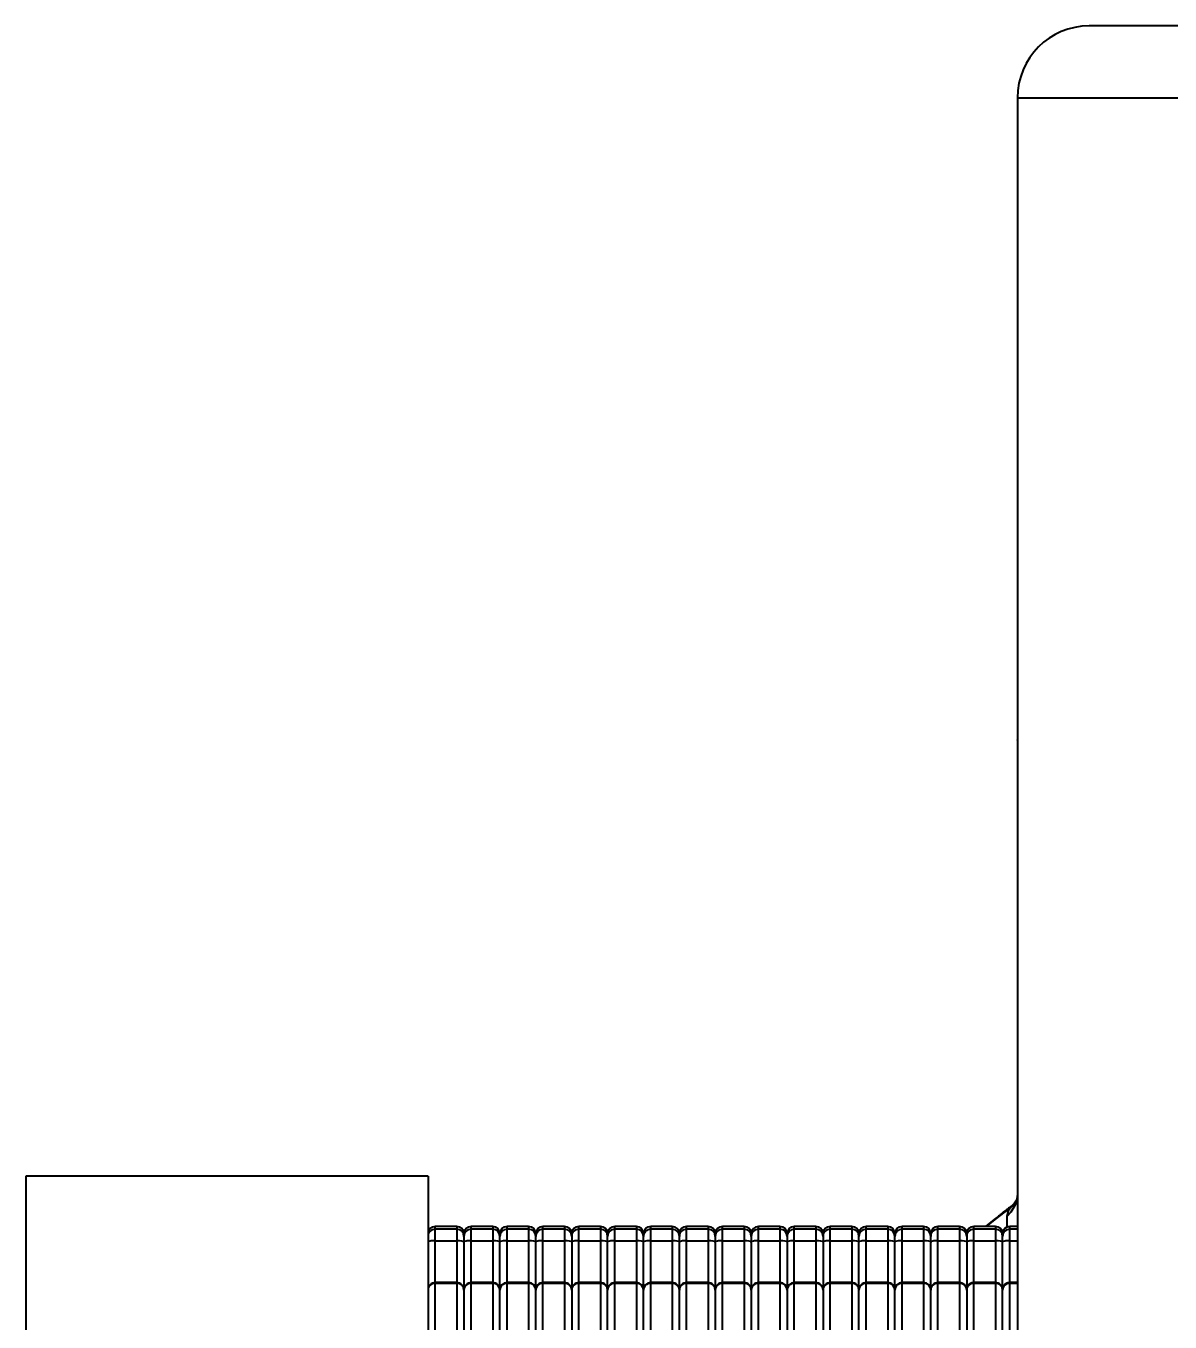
# Model space of a CAD drawing. Header units: millimetres. Extents: x 15 to 415, y 5 to 292.
# Drawn here: x 312.66 to 320.63, y 244.36 to 253.38 of the extents above; entities that cross this region are included whole.
import ezdxf

# ---------------------------------------------------------------- set-up
doc = ezdxf.new("R2010")
doc.units = ezdxf.units.MM
doc.layers.add('Geometries', color=7, linetype='Continuous')

msp = doc.modelspace()

# ---------------------------------------------------------------- linework, layer by layer
at = {"layer": 'Geometries', "linetype": 'Continuous', "lineweight": 40}
for p, q in [((321.0659, 253.3843), (320.0659, 253.3843)), ((319.5659, 252.8843), (319.5659, 245.2575)), ((319.5659, 252.8843), (321.0659, 252.8843)), ((319.5659, 248.41), (319.5659, 248.4116)), ((315.4623, 245.3722), (312.6623, 245.3722)), ((312.6623, 245.3722), (312.6623, 244.2523)), ((315.4623, 245.3722), (315.4623, 244.9722)), ((319.5559, 245.2007), (319.5557, 245.2004)), ((319.5562, 245.2013), (319.5559, 245.2007)), ((319.5561, 245.2013), (319.556, 245.201)), ((319.5659, 245.2567), (319.5656, 245.2454)), ((319.5659, 245.2575), (319.5659, 245.0222)), ((319.5659, 245.2575), (319.5659, 245.2567)), ((315.6623, 245.0222), (315.5123, 245.0222)), ((315.5123, 245.0036), (315.5123, 245.0222)), ((315.6623, 245.0222), (315.6623, 245.0036)), ((315.9123, 245.0222), (315.7623, 245.0222)), ((315.7623, 245.0036), (315.7623, 245.0222)), ((315.9123, 245.0222), (315.9123, 245.0036)), ((316.1623, 245.0222), (316.0123, 245.0222)), ((316.0123, 245.0036), (316.0123, 245.0222)), ((316.1623, 245.0222), (316.1623, 245.0036)), ((316.4123, 245.0222), (316.2623, 245.0222)), ((316.2623, 245.0036), (316.2623, 245.0222)), ((316.4123, 245.0222), (316.4123, 245.0036)), ((316.6623, 245.0222), (316.5123, 245.0222)), ((316.5123, 245.0036), (316.5123, 245.0222)), ((316.6623, 245.0222), (316.6623, 245.0036)), ((316.7623, 245.0036), (316.7623, 245.0222)), ((316.9123, 245.0222), (316.7623, 245.0222)), ((316.9123, 245.0222), (316.9123, 245.0036)), ((317.1623, 245.0222), (317.0123, 245.0222)), ((317.0123, 245.0036), (317.0123, 245.0222)), ((317.1623, 245.0222), (317.1623, 245.0036)), ((317.4123, 245.0222), (317.2623, 245.0222)), ((317.2623, 245.0036), (317.2623, 245.0222)), ((317.4123, 245.0222), (317.4123, 245.0036)), ((317.6623, 245.0222), (317.5123, 245.0222)), ((317.5123, 245.0036), (317.5123, 245.0222)), ((317.6623, 245.0222), (317.6623, 245.0036)), ((317.9123, 245.0222), (317.7623, 245.0222)), ((317.7623, 245.0036), (317.7623, 245.0222)), ((317.9123, 245.0222), (317.9123, 245.0036)), ((318.1623, 245.0222), (318.0123, 245.0222)), ((318.0123, 245.0036), (318.0123, 245.0222)), ((318.1623, 245.0222), (318.1623, 245.0036)), ((318.2623, 245.0036), (318.2623, 245.0222)), ((318.4123, 245.0222), (318.2623, 245.0222)), ((318.4123, 245.0222), (318.4123, 245.0036)), ((318.6623, 245.0222), (318.5123, 245.0222)), ((318.5123, 245.0036), (318.5123, 245.0222)), ((318.6623, 245.0222), (318.6623, 245.0036)), ((318.9123, 245.0222), (318.7623, 245.0222)), ((318.7623, 245.0036), (318.7623, 245.0222)), ((318.9123, 245.0222), (318.9123, 245.0036)), ((319.1623, 245.0222), (319.0123, 245.0222)), ((319.0123, 245.0036), (319.0123, 245.0222)), ((319.1623, 245.0222), (319.1623, 245.0036)), ((319.3426, 245.0222), (319.2623, 245.0222)), ((319.2623, 245.0036), (319.2623, 245.0222)), ((319.3495, 245.0222), (319.3426, 245.0222)), ((319.4123, 245.0222), (319.3495, 245.0222)), ((319.4123, 245.0222), (319.4123, 245.0036)), ((319.4927, 245.0927), (319.4927, 245.0182)), ((319.5659, 245.0222), (319.5123, 245.0222)), ((319.5123, 245.0036), (319.5123, 245.0222)), ((319.5659, 245.0222), (319.5659, 245.0036)), ((315.4623, 244.9722), (315.4623, 244.9537)), ((315.4623, 244.9537), (315.4623, 244.9137)), ((315.6623, 245.0036), (315.5123, 245.0036)), ((315.5123, 244.9236), (315.5123, 245.0036)), ((315.5123, 244.9236), (315.6623, 244.9236)), ((315.5123, 244.6315), (315.5123, 244.9236)), ((315.6623, 245.0036), (315.6623, 244.9236)), ((315.6623, 244.9236), (315.6623, 244.6315)), ((315.7123, 244.9722), (315.7123, 244.9537)), ((315.7123, 244.9537), (315.7123, 244.9137)), ((315.9123, 245.0036), (315.7623, 245.0036)), ((315.7623, 244.9236), (315.7623, 245.0036)), ((315.7623, 244.9236), (315.9123, 244.9236)), ((315.7623, 244.6315), (315.7623, 244.9236)), ((315.9123, 245.0036), (315.9123, 244.9236)), ((315.9123, 244.9236), (315.9123, 244.6315)), ((315.9623, 244.9537), (315.9623, 244.9722)), ((315.9623, 244.9137), (315.9623, 244.9537)), ((316.1623, 245.0036), (316.0123, 245.0036)), ((316.0123, 244.9236), (316.0123, 245.0036)), ((316.0123, 244.9236), (316.1623, 244.9236)), ((316.0123, 244.6315), (316.0123, 244.9236)), ((316.1623, 245.0036), (316.1623, 244.9236)), ((316.1623, 244.9236), (316.1623, 244.6315)), ((316.2123, 244.9537), (316.2123, 244.9722)), ((316.2123, 244.9137), (316.2123, 244.9537)), ((316.4123, 245.0036), (316.2623, 245.0036)), ((316.2623, 244.9236), (316.2623, 245.0036)), ((316.2623, 244.9236), (316.4123, 244.9236)), ((316.2623, 244.6315), (316.2623, 244.9236)), ((316.4123, 245.0036), (316.4123, 244.9236)), ((316.4123, 244.9236), (316.4123, 244.6315)), ((316.4623, 244.9722), (316.4623, 244.9537)), ((316.4623, 244.9537), (316.4623, 244.9137)), ((316.6623, 245.0036), (316.5123, 245.0036)), ((316.5123, 244.9236), (316.5123, 245.0036)), ((316.5123, 244.9236), (316.6623, 244.9236)), ((316.5123, 244.6315), (316.5123, 244.9236)), ((316.6623, 245.0036), (316.6623, 244.9236)), ((316.6623, 244.9236), (316.6623, 244.6315)), ((316.7123, 244.9537), (316.7123, 244.9722)), ((316.7123, 244.9137), (316.7123, 244.9537)), ((316.9123, 245.0036), (316.7623, 245.0036)), ((316.7623, 244.9236), (316.7623, 245.0036)), ((316.7623, 244.9236), (316.9123, 244.9236)), ((316.7623, 244.6315), (316.7623, 244.9236)), ((316.9123, 245.0036), (316.9123, 244.9236)), ((316.9123, 244.9236), (316.9123, 244.6315)), ((316.9623, 244.9537), (316.9623, 244.9722)), ((316.9623, 244.9137), (316.9623, 244.9537)), ((317.1623, 245.0036), (317.0123, 245.0036)), ((317.0123, 244.9236), (317.0123, 245.0036)), ((317.0123, 244.9236), (317.1623, 244.9236)), ((317.0123, 244.6315), (317.0123, 244.9236)), ((317.1623, 245.0036), (317.1623, 244.9236)), ((317.1623, 244.9236), (317.1623, 244.6315)), ((317.2123, 244.9537), (317.2123, 244.9722)), ((317.2123, 244.9137), (317.2123, 244.9537)), ((317.4123, 245.0036), (317.2623, 245.0036)), ((317.2623, 244.9236), (317.2623, 245.0036)), ((317.2623, 244.9236), (317.4123, 244.9236)), ((317.2623, 244.6315), (317.2623, 244.9236)), ((317.4123, 245.0036), (317.4123, 244.9236)), ((317.4123, 244.9236), (317.4123, 244.6315)), ((317.4623, 244.9722), (317.4623, 244.9537)), ((317.4623, 244.9537), (317.4623, 244.9137)), ((317.6623, 245.0036), (317.5123, 245.0036)), ((317.5123, 244.9236), (317.5123, 245.0036)), ((317.5123, 244.9236), (317.6623, 244.9236)), ((317.5123, 244.6315), (317.5123, 244.9236)), ((317.6623, 245.0036), (317.6623, 244.9236)), ((317.6623, 244.9236), (317.6623, 244.6315)), ((317.7123, 244.9722), (317.7123, 244.9537)), ((317.7123, 244.9537), (317.7123, 244.9137)), ((317.9123, 245.0036), (317.7623, 245.0036)), ((317.7623, 244.9236), (317.7623, 245.0036)), ((317.7623, 244.9236), (317.9123, 244.9236)), ((317.7623, 244.6315), (317.7623, 244.9236)), ((317.9123, 245.0036), (317.9123, 244.9236)), ((317.9123, 244.9236), (317.9123, 244.6315)), ((317.9623, 244.9722), (317.9623, 244.9537)), ((317.9623, 244.9537), (317.9623, 244.9137)), ((318.1623, 245.0036), (318.0123, 245.0036)), ((318.0123, 244.9236), (318.0123, 245.0036)), ((318.0123, 244.9236), (318.1623, 244.9236)), ((318.0123, 244.6315), (318.0123, 244.9236)), ((318.1623, 245.0036), (318.1623, 244.9236)), ((318.1623, 244.9236), (318.1623, 244.6315)), ((318.2123, 244.9722), (318.2123, 244.9537)), ((318.2123, 244.9537), (318.2123, 244.9137)), ((318.4123, 245.0036), (318.2623, 245.0036)), ((318.2623, 244.9236), (318.2623, 245.0036)), ((318.2623, 244.9236), (318.4123, 244.9236)), ((318.2623, 244.6315), (318.2623, 244.9236)), ((318.4123, 245.0036), (318.4123, 244.9236)), ((318.4123, 244.9236), (318.4123, 244.6315)), ((318.4623, 244.9537), (318.4623, 244.9722)), ((318.4623, 244.9137), (318.4623, 244.9537)), ((318.6623, 245.0036), (318.5123, 245.0036)), ((318.5123, 244.9236), (318.5123, 245.0036)), ((318.5123, 244.9236), (318.6623, 244.9236)), ((318.5123, 244.6315), (318.5123, 244.9236)), ((318.6623, 245.0036), (318.6623, 244.9236)), ((318.6623, 244.9236), (318.6623, 244.6315)), ((318.7123, 244.9537), (318.7123, 244.9722)), ((318.7123, 244.9137), (318.7123, 244.9537)), ((318.9123, 245.0036), (318.7623, 245.0036)), ((318.7623, 244.9236), (318.7623, 245.0036)), ((318.7623, 244.6315), (318.7623, 244.9236)), ((318.7623, 244.9236), (318.9123, 244.9236)), ((318.9123, 245.0036), (318.9123, 244.9236)), ((318.9123, 244.9236), (318.9123, 244.6315)), ((318.9623, 244.9537), (318.9623, 244.9722)), ((318.9623, 244.9137), (318.9623, 244.9537)), ((319.1623, 245.0036), (319.0123, 245.0036)), ((319.0123, 244.9236), (319.0123, 245.0036)), ((319.0123, 244.9236), (319.1623, 244.9236)), ((319.0123, 244.6315), (319.0123, 244.9236)), ((319.1623, 245.0036), (319.1623, 244.9236)), ((319.1623, 244.9236), (319.1623, 244.6315)), ((319.2123, 244.9722), (319.2123, 244.9537)), ((319.2123, 244.9537), (319.2123, 244.9137)), ((319.3259, 245.0036), (319.2623, 245.0036)), ((319.2623, 244.9236), (319.2623, 245.0036)), ((319.2623, 244.9236), (319.4123, 244.9236)), ((319.2623, 244.6315), (319.2623, 244.9236)), ((319.4123, 245.0036), (319.3259, 245.0036)), ((319.4123, 245.0036), (319.4123, 244.9236)), ((319.4123, 244.9236), (319.4123, 244.6315)), ((319.4623, 244.9537), (319.4623, 244.9722)), ((319.4623, 244.9137), (319.4623, 244.9537)), ((319.5659, 245.0036), (319.5123, 245.0036)), ((319.5123, 244.9236), (319.5123, 245.0036)), ((319.5123, 244.9236), (319.5659, 244.9236)), ((319.5123, 244.6315), (319.5123, 244.9236)), ((319.5659, 245.0036), (319.5659, 244.9236)), ((319.5659, 244.9236), (319.5659, 244.6315)), ((315.4623, 244.9137), (315.4623, 244.5815)), ((315.7123, 244.9137), (315.7123, 244.5815)), ((315.9623, 244.5815), (315.9623, 244.9137)), ((316.2123, 244.5815), (316.2123, 244.9137)), ((316.4623, 244.9137), (316.4623, 244.5815)), ((316.7123, 244.5815), (316.7123, 244.9137)), ((316.9623, 244.5815), (316.9623, 244.9137)), ((317.2123, 244.5815), (317.2123, 244.9137)), ((317.4623, 244.9137), (317.4623, 244.5815)), ((317.7123, 244.9137), (317.7123, 244.5815)), ((317.9623, 244.9137), (317.9623, 244.5815)), ((318.2123, 244.9137), (318.2123, 244.5815)), ((318.4623, 244.5815), (318.4623, 244.9137)), ((318.7123, 244.5815), (318.7123, 244.9137)), ((318.9623, 244.5815), (318.9623, 244.9137)), ((319.2123, 244.9137), (319.2123, 244.5815)), ((319.4623, 244.5815), (319.4623, 244.9137)), ((315.4623, 244.5815), (315.4623, 244.5793)), ((315.4623, 244.5793), (315.4623, 235.0912)), ((315.6623, 244.6315), (315.5123, 244.6315)), ((315.5123, 244.627), (315.5123, 244.6315)), ((315.5123, 244.627), (315.6623, 244.627)), ((315.5123, 235.0844), (315.5123, 244.627)), ((315.6623, 244.6315), (315.6623, 244.627)), ((315.6623, 244.627), (315.6623, 235.0844)), ((315.7123, 244.5815), (315.7123, 244.5793)), ((315.7123, 244.5793), (315.7123, 235.0912)), ((315.9123, 244.6315), (315.7623, 244.6315)), ((315.7623, 244.627), (315.7623, 244.6315)), ((315.7623, 244.627), (315.9123, 244.627)), ((315.7623, 235.0844), (315.7623, 244.627)), ((315.9123, 244.6315), (315.9123, 244.627)), ((315.9123, 244.627), (315.9123, 235.0844)), ((315.9623, 244.5793), (315.9623, 244.5815)), ((315.9623, 235.0912), (315.9623, 244.5793)), ((316.1623, 244.6315), (316.0123, 244.6315)), ((316.0123, 244.627), (316.0123, 244.6315)), ((316.0123, 244.627), (316.1623, 244.627)), ((316.0123, 235.0844), (316.0123, 244.627)), ((316.1623, 244.6315), (316.1623, 244.627)), ((316.1623, 244.627), (316.1623, 235.0844)), ((316.2123, 244.5793), (316.2123, 244.5815)), ((316.2123, 235.0912), (316.2123, 244.5793)), ((316.4123, 244.6315), (316.2623, 244.6315)), ((316.2623, 244.627), (316.2623, 244.6315)), ((316.2623, 244.627), (316.4123, 244.627)), ((316.2623, 235.0844), (316.2623, 244.627)), ((316.4123, 244.6315), (316.4123, 244.627)), ((316.4123, 244.627), (316.4123, 235.0844)), ((316.4623, 244.5815), (316.4623, 244.5793)), ((316.4623, 244.5793), (316.4623, 235.0912)), ((316.6623, 244.6315), (316.5123, 244.6315)), ((316.5123, 244.627), (316.5123, 244.6315)), ((316.5123, 244.627), (316.6623, 244.627)), ((316.5123, 235.0844), (316.5123, 244.627)), ((316.6623, 244.6315), (316.6623, 244.627)), ((316.6623, 244.627), (316.6623, 235.0844)), ((316.7123, 244.5793), (316.7123, 244.5815)), ((316.7123, 235.0912), (316.7123, 244.5793)), ((316.9123, 244.6315), (316.7623, 244.6315)), ((316.7623, 244.627), (316.7623, 244.6315)), ((316.7623, 244.627), (316.9123, 244.627)), ((316.7623, 235.0844), (316.7623, 244.627)), ((316.9123, 244.6315), (316.9123, 244.627)), ((316.9123, 244.627), (316.9123, 235.0844)), ((316.9623, 244.5793), (316.9623, 244.5815)), ((316.9623, 235.0912), (316.9623, 244.5793)), ((317.1623, 244.6315), (317.0123, 244.6315)), ((317.0123, 244.627), (317.0123, 244.6315)), ((317.0123, 244.627), (317.1623, 244.627)), ((317.0123, 235.0844), (317.0123, 244.627)), ((317.1623, 244.6315), (317.1623, 244.627)), ((317.1623, 244.627), (317.1623, 235.0844)), ((317.2123, 244.5793), (317.2123, 244.5815)), ((317.2123, 235.0912), (317.2123, 244.5793)), ((317.4123, 244.6315), (317.2623, 244.6315)), ((317.2623, 244.627), (317.2623, 244.6315)), ((317.2623, 244.627), (317.4123, 244.627)), ((317.2623, 235.0844), (317.2623, 244.627)), ((317.4123, 244.6315), (317.4123, 244.627)), ((317.4123, 244.627), (317.4123, 235.0844)), ((317.4623, 244.5815), (317.4623, 244.5793)), ((317.4623, 244.5793), (317.4623, 235.0912)), ((317.6623, 244.6315), (317.5123, 244.6315)), ((317.5123, 244.627), (317.5123, 244.6315)), ((317.5123, 244.627), (317.6623, 244.627)), ((317.5123, 235.0844), (317.5123, 244.627)), ((317.6623, 244.6315), (317.6623, 244.627)), ((317.6623, 244.627), (317.6623, 235.0844)), ((317.7123, 244.5815), (317.7123, 244.5793)), ((317.7123, 244.5793), (317.7123, 235.0912)), ((317.7623, 244.627), (317.7623, 244.6315)), ((317.9123, 244.6315), (317.7623, 244.6315)), ((317.7623, 235.0844), (317.7623, 244.627)), ((317.7623, 244.627), (317.9123, 244.627)), ((317.9123, 244.6315), (317.9123, 244.627)), ((317.9123, 244.627), (317.9123, 235.0844)), ((317.9623, 244.5815), (317.9623, 244.5793)), ((317.9623, 244.5793), (317.9623, 235.0912)), ((318.1623, 244.6315), (318.0123, 244.6315)), ((318.0123, 244.627), (318.0123, 244.6315)), ((318.0123, 244.627), (318.1623, 244.627)), ((318.0123, 235.0844), (318.0123, 244.627)), ((318.1623, 244.6315), (318.1623, 244.627)), ((318.1623, 244.627), (318.1623, 235.0844)), ((318.2123, 244.5815), (318.2123, 244.5793)), ((318.2123, 244.5793), (318.2123, 235.0912)), ((318.4123, 244.6315), (318.2623, 244.6315)), ((318.2623, 244.627), (318.2623, 244.6315)), ((318.2623, 244.627), (318.4123, 244.627)), ((318.2623, 235.0844), (318.2623, 244.627)), ((318.4123, 244.6315), (318.4123, 244.627)), ((318.4123, 244.627), (318.4123, 235.0844)), ((318.4623, 244.5793), (318.4623, 244.5815)), ((318.4623, 235.0912), (318.4623, 244.5793)), ((318.6623, 244.6315), (318.5123, 244.6315)), ((318.5123, 244.627), (318.5123, 244.6315)), ((318.5123, 244.627), (318.6623, 244.627)), ((318.5123, 235.0844), (318.5123, 244.627)), ((318.6623, 244.6315), (318.6623, 244.627)), ((318.6623, 244.627), (318.6623, 235.0844)), ((318.7123, 244.5793), (318.7123, 244.5815)), ((318.7123, 235.0912), (318.7123, 244.5793)), ((318.9123, 244.6315), (318.7623, 244.6315)), ((318.7623, 244.627), (318.7623, 244.6315)), ((318.7623, 235.0844), (318.7623, 244.627)), ((318.7623, 244.627), (318.9123, 244.627)), ((318.9123, 244.6315), (318.9123, 244.627)), ((318.9123, 244.627), (318.9123, 235.0844)), ((318.9623, 244.5793), (318.9623, 244.5815)), ((318.9623, 235.0912), (318.9623, 244.5793)), ((319.1623, 244.6315), (319.0123, 244.6315)), ((319.0123, 244.627), (319.0123, 244.6315)), ((319.0123, 244.627), (319.1623, 244.627)), ((319.0123, 235.0844), (319.0123, 244.627)), ((319.166, 244.6314), (319.1623, 244.6315)), ((319.1623, 244.6315), (319.1623, 244.627)), ((319.1623, 244.627), (319.1623, 235.0844)), ((319.2123, 244.5815), (319.2123, 244.5793)), ((319.2123, 244.5793), (319.2123, 235.0912)), ((319.4123, 244.6315), (319.2623, 244.6315)), ((319.2623, 244.627), (319.2623, 244.6315)), ((319.2623, 244.627), (319.4123, 244.627)), ((319.2623, 235.0844), (319.2623, 244.627)), ((319.4123, 244.6315), (319.4123, 244.627)), ((319.4123, 244.627), (319.4123, 235.0844)), ((319.4623, 244.5793), (319.4623, 244.5815)), ((319.4623, 235.0912), (319.4623, 244.5793)), ((319.5659, 244.6315), (319.5123, 244.6315)), ((319.5123, 244.627), (319.5123, 244.6315)), ((319.5123, 244.627), (319.5659, 244.627)), ((319.5123, 235.0844), (319.5123, 244.627)), ((319.5659, 244.6315), (319.5659, 244.627)), ((319.5659, 244.627), (319.5659, 244.1043))]:
    msp.add_line(p, q, dxfattribs=at)
at = {"layer": 'Geometries', "linetype": 'Continuous', "lineweight": 40, "flags": 128}
for points in [[(319.5611, 245.2118), (319.5597, 245.2056), (319.5562, 245.193), (319.5519, 245.1805), (319.5469, 245.1683), (319.5412, 245.1564), (319.5347, 245.1448), (319.5276, 245.1335), (319.5198, 245.1227), (319.5114, 245.1122), (319.5023, 245.1022), (319.4927, 245.0927)], [(319.5557, 245.2004), (319.5545, 245.198), (319.5504, 245.191), (319.5459, 245.1841), (319.541, 245.1775), (319.5356, 245.1711), (319.5299, 245.165), (319.5238, 245.1592), (319.5174, 245.1536), (319.5105, 245.1484)], [(319.5557, 245.2004), (319.5553, 245.1997), (319.5548, 245.1988), (319.5543, 245.1979), (319.5534, 245.1963), (319.5526, 245.1951), (319.5519, 245.194), (319.5512, 245.1929), (319.5508, 245.1922), (319.5503, 245.1914), (319.5496, 245.1904), (319.5488, 245.1893), (319.5482, 245.1884), (319.5477, 245.1878), (319.5472, 245.187), (319.5466, 245.1863), (319.5461, 245.1856), (319.5454, 245.1847), (319.5435, 245.1824), (319.5414, 245.18), (319.5395, 245.178), (319.5378, 245.1762), (319.537, 245.1755), (319.5362, 245.1747), (319.5354, 245.174), (319.5346, 245.1733), (319.5341, 245.1728)], [(319.556, 245.201), (319.5557, 245.2005), (319.5557, 245.2004)], [(319.5559, 245.2007), (319.5558, 245.2006), (319.5557, 245.2004), (319.5557, 245.2003), (319.5557, 245.2003)], [(319.556, 245.201), (319.556, 245.201), (319.5559, 245.2008), (319.5559, 245.2007)], [(319.5656, 245.2454), (319.5655, 245.2449), (319.5653, 245.2424), (319.5651, 245.2398), (319.5648, 245.237), (319.5645, 245.2348), (319.5642, 245.2325), (319.5639, 245.2305), (319.5636, 245.2289), (319.5634, 245.2276), (319.5632, 245.2266), (319.563, 245.2255), (319.5628, 245.2244), (319.5626, 245.2231), (319.5623, 245.2216), (319.5619, 245.2199), (319.5616, 245.2186), (319.5613, 245.2175), (319.5611, 245.2167), (319.5609, 245.216), (319.5607, 245.2152), (319.5605, 245.2143), (319.5602, 245.2131), (319.5599, 245.2121), (319.5596, 245.2113), (319.5594, 245.2105), (319.5591, 245.2096), (319.5588, 245.2087), (319.5586, 245.2078), (319.5583, 245.2071), (319.5581, 245.2066), (319.558, 245.2061), (319.5578, 245.2056), (319.5576, 245.2051), (319.5574, 245.2045), (319.5573, 245.2042), (319.5572, 245.2039), (319.5571, 245.2036), (319.5569, 245.2033), (319.5567, 245.2026), (319.5565, 245.2021), (319.5563, 245.2017), (319.5561, 245.2013), (319.5561, 245.2013)], [(319.5656, 245.2454), (319.5655, 245.2444), (319.5644, 245.2314), (319.5624, 245.2185), (319.5611, 245.2118)], [(319.5659, 245.2568), (319.5659, 245.2552), (319.5659, 245.2535), (319.5659, 245.2517), (319.5658, 245.2496), (319.5657, 245.2473), (319.5656, 245.2454)], [(319.5339, 245.1729), (319.5279, 245.1683), (319.5188, 245.1611), (319.5137, 245.1571), (319.5087, 245.1532), (319.5038, 245.1494), (319.4991, 245.1456), (319.4945, 245.142), (319.4902, 245.1386), (319.4862, 245.1355), (319.4822, 245.1324), (319.4785, 245.1295), (319.4752, 245.1269), (319.4723, 245.1246), (319.4698, 245.1226), (319.468, 245.1212), (319.4665, 245.12), (319.4652, 245.119), (319.4641, 245.1182), (319.4632, 245.1174), (319.4623, 245.1167), (319.4613, 245.1159), (319.46, 245.115), (319.4581, 245.1134), (319.4557, 245.1116), (319.453, 245.1094), (319.4498, 245.1069), (319.4463, 245.1041), (319.4423, 245.101), (319.4379, 245.0975), (319.4331, 245.0938), (319.4281, 245.0898), (319.423, 245.0858), (319.4132, 245.0781), (319.4037, 245.0705), (319.3916, 245.061), (319.3799, 245.0517), (319.3685, 245.0427), (319.3574, 245.0339), (319.3467, 245.0254), (319.3426, 245.0222)], [(319.3495, 245.0222), (319.4197, 245.0774), (319.5105, 245.1484)], [(319.5105, 245.1484), (319.5071, 245.1416), (319.504, 245.1351), (319.5013, 245.1289), (319.499, 245.1229), (319.497, 245.1172), (319.4955, 245.1117), (319.4943, 245.1066), (319.4934, 245.1017), (319.4929, 245.0971), (319.4927, 245.0927)], [(319.5322, 245.1713), (319.5272, 245.1671), (319.5179, 245.158), (319.5105, 245.1484)], [(319.5341, 245.1728), (319.5335, 245.1723), (319.5334, 245.1722), (319.5332, 245.1721), (319.5329, 245.1719), (319.5326, 245.1716), (319.5323, 245.1713)], [(319.2623, 244.6315), (319.2571, 244.6312), (319.2522, 244.6305), (319.2476, 244.6293), (319.2434, 244.6278), (319.2396, 244.6261), (319.2391, 244.6258)], [(319.5123, 244.6315), (319.5071, 244.6312), (319.5022, 244.6305), (319.4976, 244.6293), (319.4934, 244.6278), (319.4927, 244.6275)]]:
    msp.add_lwpolyline(points, dxfattribs=at)
at = {"layer": 'Geometries', "linetype": 'Continuous', "lineweight": 40}
for centre, radius, start, end in [((320.0659, 252.8843), 0.5, 90, 180), ((315.5123, 244.9722), 0.05, 90, 180), ((315.6623, 244.9722), 0.05, 0, 90), ((315.7623, 244.9722), 0.05, 90, 180), ((315.9123, 244.9722), 0.05, 0, 90), ((316.0123, 244.9722), 0.05, 90, 180), ((316.1623, 244.9722), 0.05, 0, 90), ((316.2623, 244.9722), 0.05, 90, 180), ((316.4123, 244.9722), 0.05, 0, 90), ((316.5123, 244.9722), 0.05, 90, 180), ((316.6623, 244.9722), 0.05, 0, 90), ((316.7623, 244.9722), 0.05, 90, 180), ((316.9123, 244.9722), 0.05, 0, 90), ((317.0123, 244.9722), 0.05, 90, 180), ((317.1623, 244.9722), 0.05, 0, 90), ((317.2623, 244.9722), 0.05, 90, 180), ((317.4123, 244.9722), 0.05, 0, 90), ((317.5123, 244.9722), 0.05, 90, 180), ((317.6623, 244.9722), 0.05, 0, 90), ((317.7623, 244.9722), 0.05, 90, 180), ((317.9123, 244.9722), 0.05, 0, 90), ((318.0123, 244.9722), 0.05, 90, 180), ((318.1623, 244.9722), 0.05, 0, 90), ((318.2623, 244.9722), 0.05, 90, 180), ((318.4123, 244.9722), 0.05, 0, 90), ((318.5123, 244.9722), 0.05, 90, 180), ((318.6623, 244.9722), 0.05, 0, 90), ((318.7623, 244.9722), 0.05, 90, 180), ((318.9123, 244.9722), 0.05, 0, 90), ((319.0123, 244.9722), 0.05, 90, 180), ((319.1623, 244.9722), 0.05, 0, 90), ((319.2623, 244.9722), 0.05, 90, 180), ((319.4123, 244.9722), 0.05, 0, 90), ((319.5123, 244.9722), 0.05, 113.04121, 180), ((319.5123, 244.9722), 0.05, 90, 113.04121), ((315.5123, 244.5815), 0.05, 90.00016, 180.00721), ((315.6623, 244.5815), 0.05, 359.99281, 89.99982), ((315.7623, 244.5815), 0.05, 90.00016, 180.00721), ((315.9123, 244.5815), 0.05, 359.99281, 89.99982), ((316.0123, 244.5815), 0.05, 90.00016, 180.00721), ((316.1623, 244.5815), 0.05, 359.99281, 89.99982), ((316.2623, 244.5815), 0.05, 90.00016, 180.00721), ((316.4123, 244.5815), 0.05, 359.99281, 89.99982), ((316.5123, 244.5815), 0.05, 90.00016, 180.00721), ((316.6623, 244.5815), 0.05, 359.99281, 89.99982), ((316.7623, 244.5815), 0.05, 90.00016, 180.00721), ((316.9123, 244.5815), 0.05, 359.99281, 89.99982), ((317.0123, 244.5815), 0.05, 90.00016, 180.00721), ((317.1623, 244.5815), 0.05, 359.99281, 89.99982), ((317.2623, 244.5815), 0.05, 90.00016, 180.00721), ((317.4123, 244.5815), 0.05, 359.99281, 89.99982), ((317.5123, 244.5815), 0.05, 90.00016, 180.00721), ((317.6623, 244.5815), 0.05, 359.99281, 89.99982), ((317.7623, 244.5815), 0.05, 90.00016, 180.00721), ((317.9123, 244.5815), 0.05, 359.99281, 89.99982), ((318.0123, 244.5815), 0.05, 90.00016, 180.00721), ((318.1623, 244.5815), 0.05, 359.99281, 89.99982), ((318.2623, 244.5815), 0.05, 90.00016, 180.00721), ((318.4123, 244.5815), 0.05, 359.99281, 89.99982), ((318.5123, 244.5815), 0.05, 90.00016, 180.00721), ((318.6623, 244.5815), 0.05, 359.99281, 89.99982), ((318.7623, 244.5815), 0.05, 90.00016, 180.00721), ((318.9123, 244.5815), 0.05, 359.99281, 89.99982), ((319.0123, 244.5815), 0.05, 90.00016, 180.00721), ((319.1623, 244.5815), 0.05, 359.9928, 85.78321), ((319.2623, 244.5815), 0.05, 117.5809, 180.00733), ((319.4123, 244.5815), 0.05, 359.99281, 89.99982), ((319.5123, 244.5815), 0.05, 113.08185, 180.00729)]:
    msp.add_arc(centre, radius, start, end, dxfattribs=at)
for centre, major_axis, ratio, start_param, end_param in [((315.5123, 244.9537), (0.05, 0), 0.997878, 1.570796, 3.141593), ((315.5123, 244.9137), (0.05, 0), 0.197625, 1.570796, 3.141593), ((315.6623, 244.9537), (-0.05, 0), 0.997878, 3.141593, 4.712389), ((315.6623, 244.9137), (0.05, 0), 0.197625, 0, 1.570796), ((315.7623, 244.9537), (0.05, 0), 0.997878, 1.570796, 3.141593), ((315.7623, 244.9137), (0.05, 0), 0.197625, 1.570796, 3.141593), ((315.9123, 244.9537), (-0.05, 0), 0.997878, 3.141593, 4.712389), ((315.9123, 244.9137), (0.05, 0), 0.197625, 0, 1.570796), ((316.0123, 244.9537), (0.05, 0), 0.997878, 1.570796, 3.141593), ((316.0123, 244.9137), (0.05, 0), 0.197625, 1.570796, 3.141593), ((316.1623, 244.9537), (-0.05, 0), 0.997878, 3.141593, 4.712389), ((316.1623, 244.9137), (0.05, 0), 0.197625, 0, 1.570796), ((316.2623, 244.9537), (0.05, 0), 0.997878, 1.570796, 3.141593), ((316.2623, 244.9137), (0.05, 0), 0.197625, 1.570796, 3.141593), ((316.4123, 244.9537), (-0.05, 0), 0.997878, 3.141593, 4.712389), ((316.4123, 244.9137), (0.05, 0), 0.197625, 0, 1.570796), ((316.5123, 244.9537), (0.05, 0), 0.997878, 1.570796, 3.141593), ((316.5123, 244.9137), (0.05, 0), 0.197625, 1.570796, 3.141593), ((316.6623, 244.9537), (-0.05, 0), 0.997878, 3.141593, 4.712389), ((316.6623, 244.9137), (0.05, 0), 0.197625, 0, 1.570796), ((316.7623, 244.9537), (0.05, 0), 0.997878, 1.570796, 3.141593), ((316.7623, 244.9137), (0.05, 0), 0.197625, 1.570796, 3.141593), ((316.9123, 244.9537), (-0.05, 0), 0.997878, 3.141593, 4.712389), ((316.9123, 244.9137), (0.05, 0), 0.197625, 0, 1.570796), ((317.0123, 244.9537), (0.05, 0), 0.997878, 1.570796, 3.141593), ((317.0123, 244.9137), (0.05, 0), 0.197625, 1.570796, 3.141593), ((317.1623, 244.9537), (-0.05, 0), 0.997878, 3.141593, 4.712389), ((317.1623, 244.9137), (0.05, 0), 0.197625, 0, 1.570796), ((317.2623, 244.9537), (0.05, 0), 0.997878, 1.570796, 3.141593), ((317.2623, 244.9137), (0.05, 0), 0.197625, 1.570796, 3.141593), ((317.4123, 244.9537), (-0.05, 0), 0.997878, 3.141593, 4.712389), ((317.4123, 244.9137), (0.05, 0), 0.197625, 0, 1.570796), ((317.5123, 244.9537), (0.05, 0), 0.997878, 1.570796, 3.141593), ((317.5123, 244.9137), (0.05, 0), 0.197625, 1.570796, 3.141593), ((317.6623, 244.9537), (-0.05, 0), 0.997878, 3.141593, 4.712389), ((317.6623, 244.9137), (0.05, 0), 0.197625, 0, 1.570796), ((317.7623, 244.9537), (0.05, 0), 0.997878, 1.570796, 3.141593), ((317.7623, 244.9137), (0.05, 0), 0.197625, 1.570796, 3.141593), ((317.9123, 244.9537), (-0.05, 0), 0.997878, 3.141593, 4.712389), ((317.9123, 244.9137), (0.05, 0), 0.197625, 0, 1.570796), ((318.0123, 244.9537), (0.05, 0), 0.997878, 1.570796, 3.141593), ((318.0123, 244.9137), (0.05, 0), 0.197625, 1.570796, 3.141593), ((318.1623, 244.9537), (-0.05, 0), 0.997878, 3.141593, 4.712389), ((318.1623, 244.9137), (0.05, 0), 0.197625, 0, 1.570796), ((318.2623, 244.9537), (0.05, 0), 0.997878, 1.570796, 3.141593), ((318.2623, 244.9137), (0.05, 0), 0.197625, 1.570796, 3.141593), ((318.4123, 244.9537), (-0.05, 0), 0.997878, 3.141593, 4.712389), ((318.4123, 244.9137), (0.05, 0), 0.197625, 0, 1.570796), ((318.5123, 244.9537), (0.05, 0), 0.997878, 1.570796, 3.141593), ((318.5123, 244.9137), (0.05, 0), 0.197625, 1.570796, 3.141593), ((318.6623, 244.9537), (-0.05, 0), 0.997878, 3.141593, 4.712389), ((318.6623, 244.9137), (0.05, 0), 0.197625, 0, 1.570796), ((318.7623, 244.9537), (0.05, 0), 0.997878, 1.570796, 3.141593), ((318.7623, 244.9137), (0.05, 0), 0.197625, 1.570796, 3.141593), ((318.9123, 244.9537), (-0.05, 0), 0.997878, 3.141593, 4.712389), ((318.9123, 244.9137), (0.05, 0), 0.197625, 0, 1.570796), ((319.0123, 244.9537), (0.05, 0), 0.997878, 1.570796, 3.141593), ((319.0123, 244.9137), (0.05, 0), 0.197625, 1.570796, 3.141593), ((319.1623, 244.9537), (-0.05, 0), 0.997878, 3.141593, 4.712389), ((319.1623, 244.9137), (0.05, 0), 0.197625, 0, 1.570796), ((319.2623, 244.9537), (0.05, 0), 0.997878, 1.570796, 3.141593), ((319.2623, 244.9137), (0.05, 0), 0.197625, 1.570796, 3.141593), ((319.4123, 244.9537), (-0.05, 0), 0.997878, 3.141593, 4.712389), ((319.4123, 244.9137), (0.05, 0), 0.197625, 0, 1.570796), ((319.5123, 244.9537), (0.05, 0), 0.997878, 1.570796, 3.141593), ((319.5123, 244.9137), (0.05, 0), 0.197625, 1.570796, 3.141593), ((315.5123, 244.5793), (0.05, 0), 0.954839, 1.570796, 3.141593), ((315.6623, 244.5793), (-0.05, 0), 0.954839, 3.141593, 4.712389), ((315.7623, 244.5793), (0.05, 0), 0.954839, 1.570796, 3.141593), ((315.9123, 244.5793), (-0.05, 0), 0.954839, 3.141593, 4.712389), ((316.0123, 244.5793), (0.05, 0), 0.954839, 1.570796, 3.141593), ((316.1623, 244.5793), (-0.05, 0), 0.954839, 3.141593, 4.712389), ((316.2623, 244.5793), (0.05, 0), 0.954839, 1.570796, 3.141593), ((316.4123, 244.5793), (-0.05, 0), 0.954839, 3.141593, 4.712389), ((316.5123, 244.5793), (0.05, 0), 0.954839, 1.570796, 3.141593), ((316.6623, 244.5793), (-0.05, 0), 0.954839, 3.141593, 4.712389), ((316.7623, 244.5793), (0.05, 0), 0.954839, 1.570796, 3.141593), ((316.9123, 244.5793), (-0.05, 0), 0.954839, 3.141593, 4.712389), ((317.0123, 244.5793), (0.05, 0), 0.954839, 1.570796, 3.141593), ((317.1623, 244.5793), (-0.05, 0), 0.954839, 3.141593, 4.712389), ((317.2623, 244.5793), (0.05, 0), 0.954839, 1.570796, 3.141593), ((317.4123, 244.5793), (-0.05, 0), 0.954839, 3.141593, 4.712389), ((317.5123, 244.5793), (0.05, 0), 0.954839, 1.570796, 3.141593), ((317.6623, 244.5793), (-0.05, 0), 0.954839, 3.141593, 4.712389), ((317.7623, 244.5793), (0.05, 0), 0.954839, 1.570796, 3.141593), ((317.9123, 244.5793), (-0.05, 0), 0.954839, 3.141593, 4.712389), ((318.0123, 244.5793), (0.05, 0), 0.954839, 1.570796, 3.141593), ((318.1623, 244.5793), (-0.05, 0), 0.954839, 3.141593, 4.712389), ((318.2623, 244.5793), (0.05, 0), 0.954839, 1.570796, 3.141593), ((318.4123, 244.5793), (-0.05, 0), 0.954839, 3.141593, 4.712389), ((318.5123, 244.5793), (0.05, 0), 0.954839, 1.570796, 3.141593), ((318.6623, 244.5793), (-0.05, 0), 0.954839, 3.141593, 4.712389), ((318.7623, 244.5793), (0.05, 0), 0.954839, 1.570796, 3.141593), ((318.9123, 244.5793), (-0.05, 0), 0.954839, 3.141593, 4.712389), ((319.0123, 244.5793), (0.05, 0), 0.954839, 1.570796, 3.141593), ((319.1623, 244.5793), (-0.05, 0), 0.954839, 3.141593, 4.712389), ((319.2623, 244.5793), (0.05, 0), 0.954839, 1.570796, 3.141593), ((319.4123, 244.5793), (-0.05, 0), 0.954839, 3.141593, 4.712389), ((319.5123, 244.5793), (0.05, 0), 0.954839, 1.570796, 3.141593)]:
    msp.add_ellipse(centre, major_axis=major_axis, ratio=ratio, start_param=start_param, end_param=end_param, dxfattribs=at)

doc.saveas('drawing.dxf')
